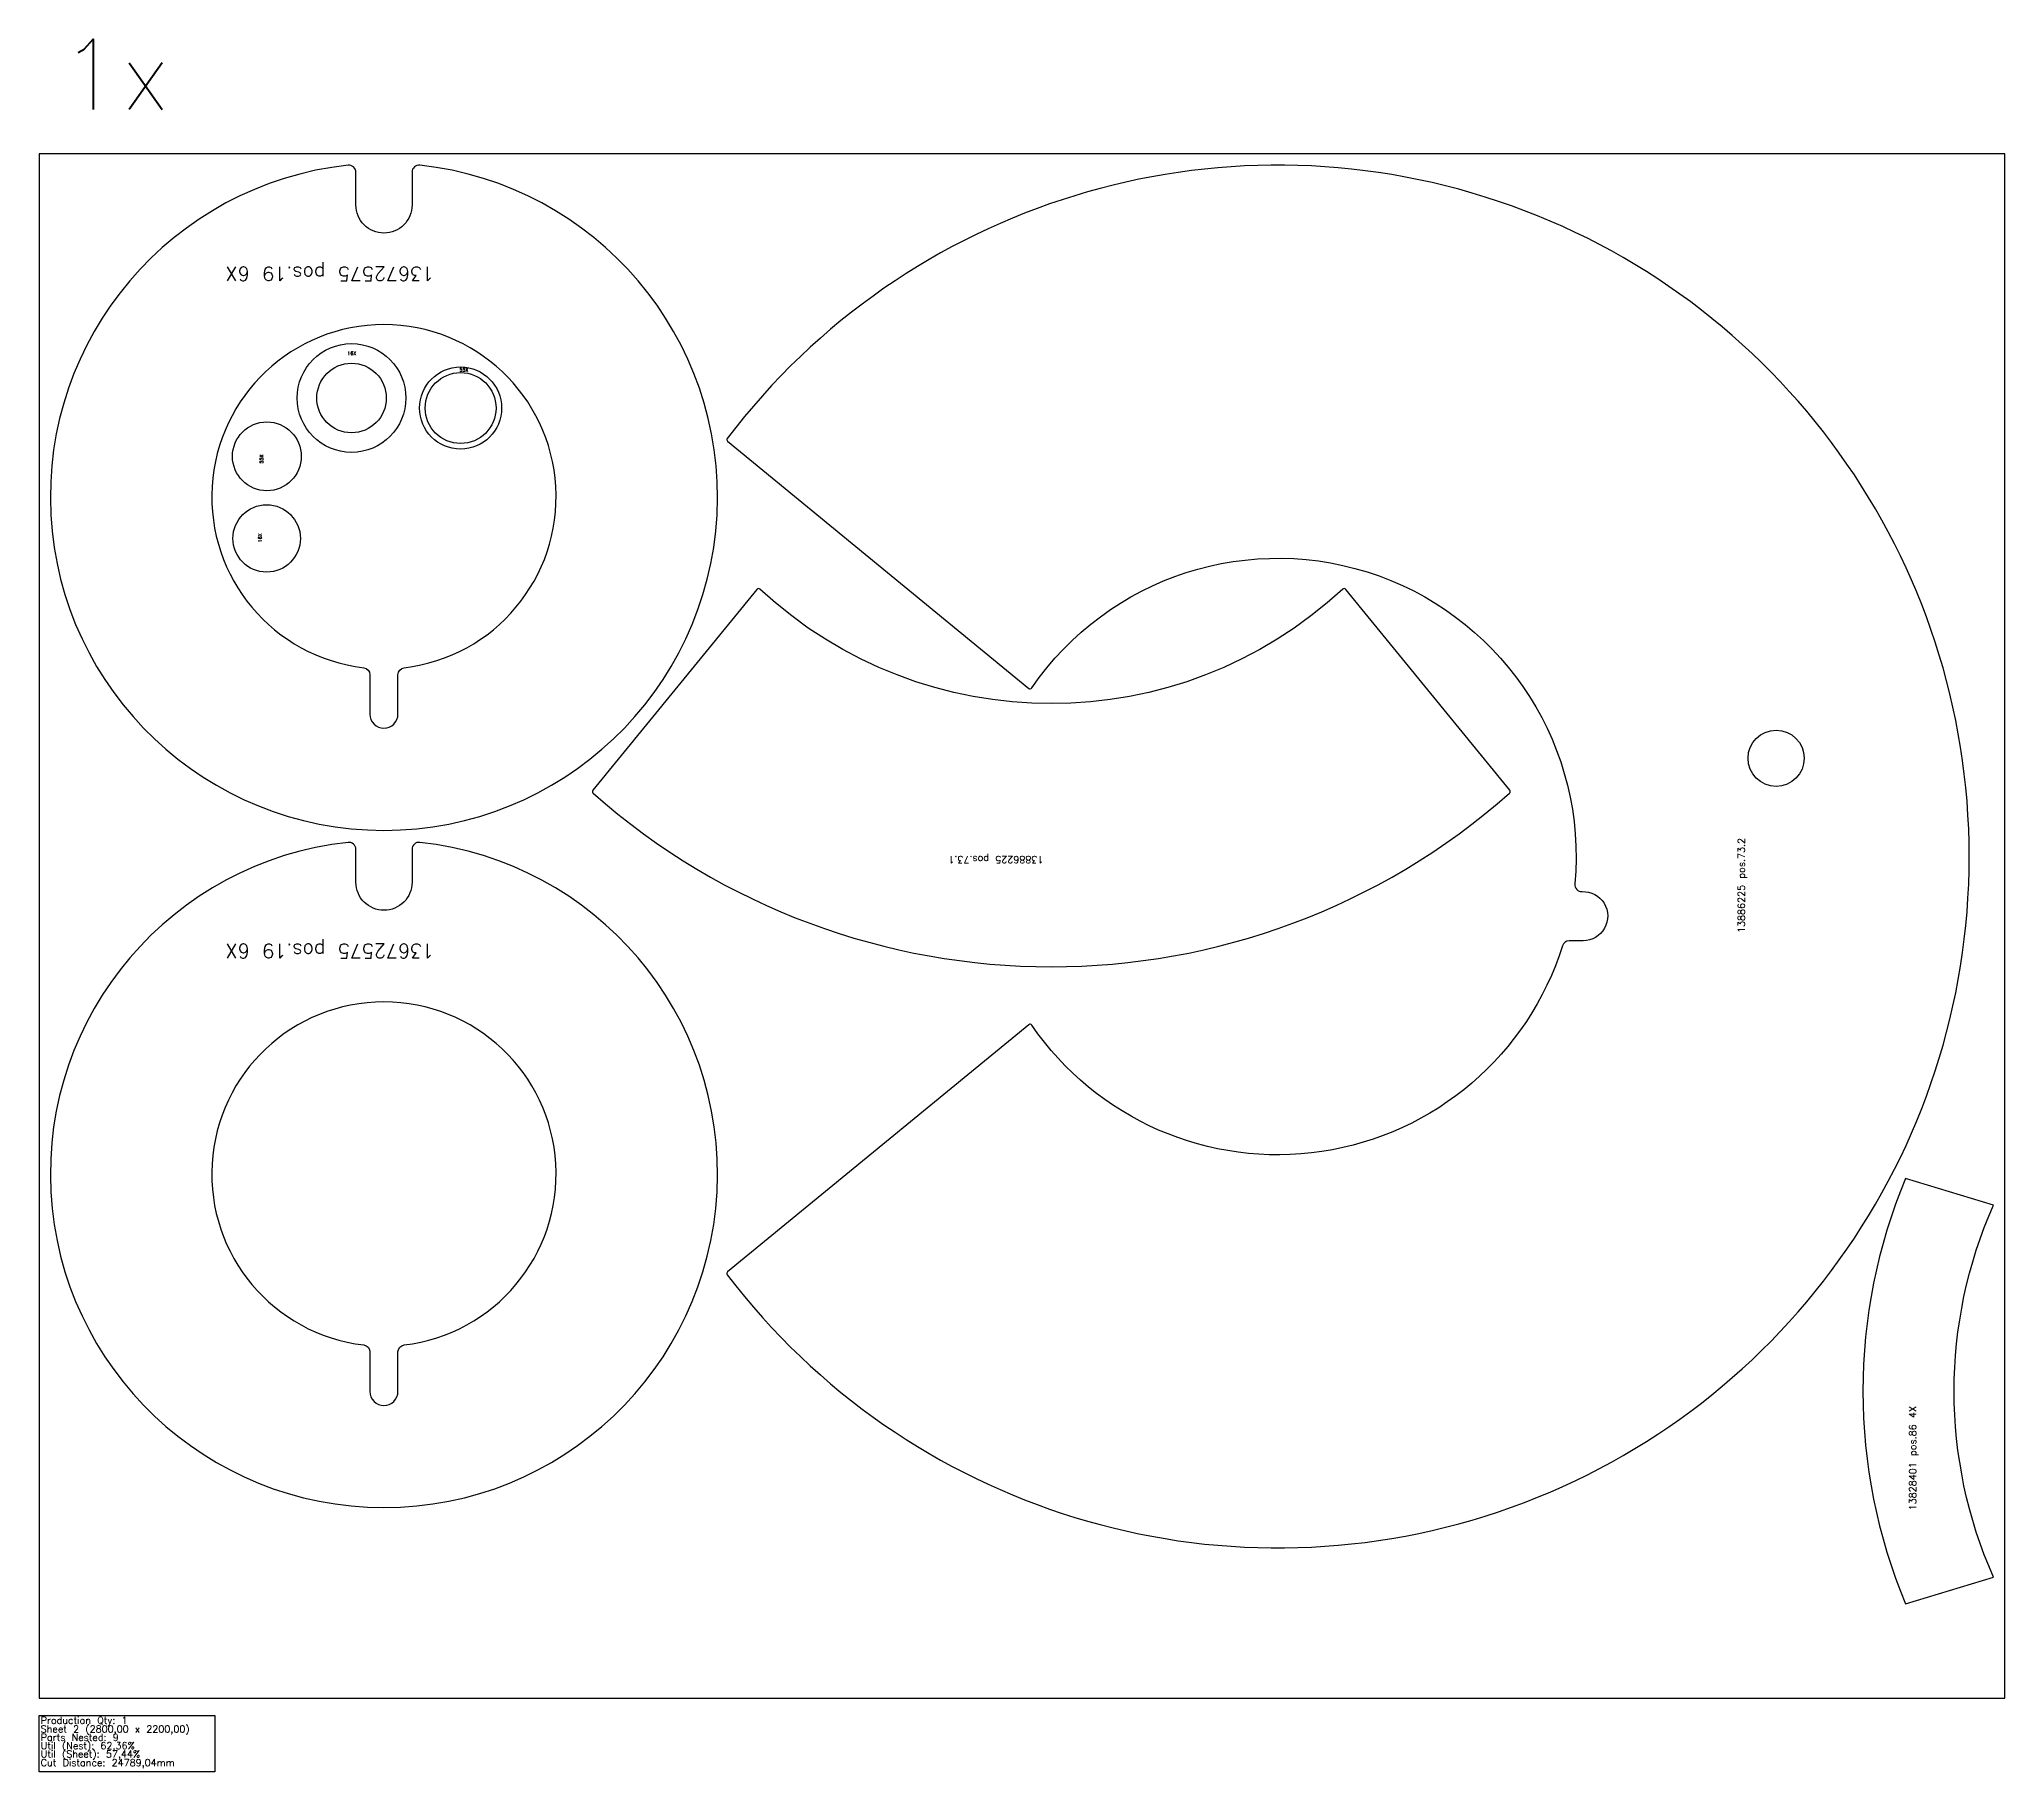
# Model space of a CAD drawing. Header units: millimetres. Extents: x 0 to 11020, y -105 to 2363.
# Drawn here: x 2940 to 5740, y -105 to 2363 of the extents above; entities that cross this region are included whole.
import ezdxf

# ---------------------------------------------------------------- set-up
doc = ezdxf.new("R2010")
doc.units = ezdxf.units.MM
for name, color, linetype in [('--NestedParts--', 7, 'Continuous'), ('sheet', 24, 'Continuous'), ('Stats', 7, 'Continuous'), ('Texto', 7, 'Continuous')]:
    doc.layers.add(name, color=color, linetype=linetype)
doc.styles.get("Standard").update_dxf_attribs({"font": 'txt.shx'})

msp = doc.modelspace()

# ---------------------------------------------------------------- linework, layer by layer
at = {"layer": '--NestedParts--', "color": 7}
for points in [[(3379.9, 2183.9, 18.54608), (3482.1, 2183.9, 0.446132), (3471, 2174), (3471, 2127.2, -0.414214), (3431, 2087.2), (3431, 2087.2, -0.414214), (3391, 2127.2), (3391, 2174, 0.446132)], [(3920.6, 1790.6), (4349.5, 1438.5, 0.439837), (4353.8, 1439.1, -0.773343), (5127.6, 1159.8, 0.453792), (5138, 1148.9, -1.020736), (5139.4, 1078.9), (5119.6, 1078.9, 0.327872), (5110, 1071.9, -0.626057), (4353.8, 958.7, 0.439837), (4349.5, 959.3), (3920.6, 607.3, 0.403202), (3920.1, 603.1, 2.96973), (3920.1, 1794.7, 0.403202)], [(3402.2, 1467.9, -0.380149), (3411, 1458), (3411, 1401.7, 0.414214), (3431, 1381.7), (3431, 1381.7, 0.414214), (3451, 1401.7), (3451, 1458, -0.380149), (3459.8, 1467.9, 16.974421)], [(5034.9, 1293.4), (4801.3, 1579.6, 0.433065), (4796.9, 1579.9, -0.392803), (3966.6, 1579.9, 0.433065), (3962.2, 1579.6), (3728.6, 1293.4, 0.402577), (3728.9, 1289.3, 0.378993), (5034.6, 1289.3, 0.402577)], [(3379.9, 1219.1, 18.54608), (3482.1, 1219.1, 0.446132), (3471, 1209.2), (3471, 1162.3, -0.414214), (3431, 1122.3), (3431, 1122.3, -0.414214), (3391, 1162.3), (3391, 1209.2, 0.446132)], [(3402.2, 503, -0.380149), (3411, 493.1), (3411, 436.8, 0.414214), (3431, 416.8), (3431, 416.8, 0.414214), (3451, 436.8), (3451, 493.1, -0.380149), (3459.8, 503, 16.974421)], [(5724, 702.2), (5598.8, 740.2, 0.200773), (5598.8, 134.2), (5724, 172.2, -0.211324)]]:
    msp.add_lwpolyline(points, format="xyb", close=True, dxfattribs=at)
for centre, radius in [((3384.8, 1852.2), 77.5), ((3384.8, 1852.2), 49.5), ((3540.2, 1837.9), 58.5), ((3540.2, 1837.9), 50.5), ((3264.2, 1769.1), 49), ((3263.9, 1652.1), 48), ((5414.4, 1338.9), 40)]:
    msp.add_circle(centre, radius, dxfattribs=at)
at = {"layer": 'sheet', "color": 7}
msp.add_lwpolyline([(2940, 0), (5740, 0), (5740, 2200), (2940, 2200)], close=True, dxfattribs=at)
at = {"layer": 'Stats', "color": 151}
msp.add_lwpolyline([(2940, -25), (3190, -25), (3190, -105), (2940, -105), (2940, -25)], close=True, dxfattribs=at)

# ---------------------------------------------------------------- texts
at = {"insert": (2953.4, 2363.3), "char_height": 100, "attachment_point": 1}
msp.add_mtext_dynamic_manual_height_columns('{\\W0.180086; }1x', width=169.351, gutter_width=1, heights=[0], dxfattribs=at)
at = {"layer": 'Stats', "color": 60}
for s, p in [('Production Qty: 1', (2942, -37)), ('Sheet 2 (2800,00 x 2200,00)', (2942, -49)), ('Parts Nested: 9', (2942, -61)), ('Util (Nest): 62,36%', (2942, -73)), ('Util (Sheet): 57,44%', (2942, -85)), ('Cut Distance: 24789,04mm', (2942, -97))]:
    msp.add_text(s, height=10, dxfattribs=at).set_placement(p)
at = {"layer": 'Texto', "color": 3, "attachment_point": 1}
for s, insert, char_height, width, rotation in [('13672575 pos.19 6X', (3502.6, 2019.2), 20, 288.466, 180), ('55X', (3254.1, 1758.8), 5, 1.27, 90), ('16X', (3251.8, 1646.5), 5, 1.27, 90), ('13886225 pos.73.2', (5359.7, 1090), 10, 464.106, 90), ('13886225 pos.73.1', (4370.5, 1189.4), 10, 464.106, 180), ('13672575 pos.19 6X', (3502.6, 1054.3), 20, 288.466, 180), ('{\\W9.54401;   }13828401 pos.86 4X', (5604.1, 267.4), 10, 349.599, 90)]:
    msp.add_mtext(s, dxfattribs=dict(at, insert=insert, char_height=char_height, width=width, rotation=rotation))
at = {"layer": 'Texto', "color": 3, "char_height": 5, "width": 1.27, "attachment_point": 1}
for s, insert in [('16X', (3378.8, 1918.3)), ('55X', (3538.5, 1894.8))]:
    msp.add_mtext(s, dxfattribs=dict(at, insert=insert))

doc.saveas('drawing.dxf')
